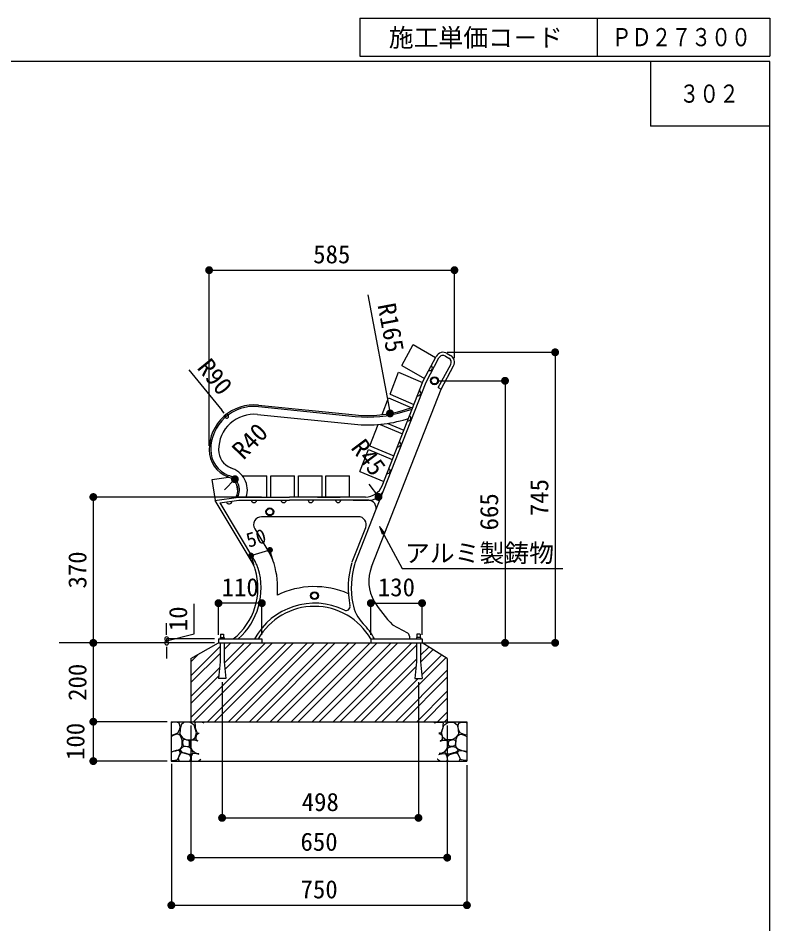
# Model space of a CAD drawing. Units: millimetres at full size, sheet at 1:20; some dimension numbers follow another scale. Extents: x 119 to 5595, y 2013 to 5746.
# Drawn here: x 3689 to 5595, y 3448 to 5746 of the extents above; entities that cross this region are included whole.
import ezdxf
from ezdxf.enums import TextEntityAlignment as Align

# ---------------------------------------------------------------- set-up
doc = ezdxf.new("R2010")
doc.units = ezdxf.units.MM
doc.header["$LTSCALE"] = 20
for name, color, linetype, lineweight in [('0_2', 7, 'Continuous', 25), ('_0-0_', 7, 'Continuous', 25), ('ハッチ', 4, 'Continuous', 25), ('寸法', 3, 'Continuous', 25), ('本体', 7, 'Continuous', 25)]:
    doc.layers.add(name, color=color, linetype=linetype, lineweight=lineweight)
doc.styles.add('ＭＳ ゴシック', font='')
doc.styles.get('ＭＳ ゴシック').set_extended_font_data('MS Gothic')

# ---------------------------------------------------------------- blocks, each defined once
blk = doc.blocks.new('filled_dot')
at = {"color": 0, "linetype": 'Continuous', "lineweight": -2, "const_width": 1.25}
blk.add_lwpolyline([(-0.625, 0, 1), (0.625, 0, 1)], format="xyb", close=True, dxfattribs=at)

msp = doc.modelspace()

# ---------------------------------------------------------------- hatches: boundary and pattern name
at = {"layer": '寸法'}
msp.add_hatch(color=256, dxfattribs=at).paths.add_polyline_path([(4604.93, 4455.71), (4617.21, 4439.61), (4611.64, 4436.6)])

# ---------------------------------------------------------------- linework, layer by layer
at = {"layer": '0_2'}
for p, q in [((4172.85, 5106.43), (4794.95, 5106.43)), ((4172.85, 4660.79), (4172.85, 5106.43)), ((4794.95, 4883.01), (4794.95, 5106.43)), ((4776.32, 4898.07), (5050.38, 4898.07)), ((5050.38, 4898.07), (5050.38, 4160.82)), ((4754.35, 4825.82), (4923.28, 4825.82)), ((4923.28, 4825.82), (4923.28, 4160.82)), ((4211.59, 4548.72), (4238.26, 4576.07)), ((4577.64, 4563.82), (4602.3, 4531.07)), ((3879.2, 4530.82), (3879.2, 4160.82)), ((4238.03, 4530.82), (3879.2, 4530.82)), ((4279.24, 4382.09), (4327.11, 4396.5)), ((4334.65, 4371.48), (4327.11, 4396.5)), ((4286.77, 4357.07), (4279.24, 4382.09)), ((4306.67, 4261.63), (4196.67, 4261.63)), ((4196.67, 4180.82), (4196.67, 4261.63)), ((4306.67, 4180.82), (4306.67, 4261.63)), ((4582.83, 4261.63), (4712.83, 4261.63)), ((4582.83, 4180.82), (4582.83, 4261.63)), ((4712.83, 4180.82), (4712.83, 4261.63)), ((4186.67, 4160.82), (3879.2, 4160.82)), ((3879.2, 4160.82), (3879.2, 3960.82)), ((4131.67, 4160.82), (3879.2, 4160.82)), ((4858.19, 4160.82), (5050.38, 4160.82)), ((4858.19, 4160.82), (4923.28, 4160.82)), ((4205.75, 4060.82), (4205.75, 3716.77)), ((4703.75, 4060.82), (4703.75, 3716.77)), ((4066.67, 3960.82), (3879.2, 3960.82)), ((3879.2, 3960.82), (3879.2, 3860.82)), ((4066.67, 3960.82), (3879.2, 3960.82)), ((4126.67, 3950.82), (4126.67, 3615.9)), ((4776.67, 3950.82), (4776.67, 3615.9)), ((4066.67, 3860.82), (3879.2, 3860.82)), ((4077.09, 3853.53), (4077.09, 3495.19)), ((4826.67, 3850.82), (4826.67, 3495.19)), ((4205.75, 3716.77), (4703.75, 3716.77)), ((4126.67, 3615.9), (4776.67, 3615.9)), ((4077.09, 3495.19), (4826.67, 3495.19))]:
    msp.add_line(p, q, dxfattribs=at)
at = {"layer": '0_2', "color": 1}
for p, q in [((4121.44, 4853.81), (4204.74, 4751.58)), ((4211.05, 4743.82), (4204.74, 4751.58)), ((4134.58, 4184.01), (4134.58, 4260.1)), ((4065.22, 4190.82), (4065.22, 4210.82)), ((4065.22, 4180.82), (4065.22, 4190.82)), ((4065.22, 4165.82), (4134.58, 4184.01)), ((4186.67, 4170.82), (4065.22, 4170.82)), ((4065.22, 4170.82), (4065.22, 4160.82)), ((4186.67, 4160.82), (4065.22, 4160.82)), ((4065.22, 4150.82), (4065.22, 4140.82)), ((4065.22, 4140.82), (4065.22, 4120.82))]:
    msp.add_line(p, q, dxfattribs=at)
for centre, start, end in [((4217.37, 4736.07), 129.17267, 309.17267), ((4217.37, 4736.07), 309.17267, 129.17267), ((4065.22, 4170.82), 90, 270), ((4065.22, 4160.82), 90, 270), ((4065.22, 4170.82), 270, 90), ((4065.22, 4160.82), 270, 90)]:
    msp.add_arc(centre, 5, start, end, dxfattribs=at)
at = {"layer": '_0-0_'}
for p, q in [((4554.65, 5745.93), (5594.87, 5745.93)), ((4554.65, 5745.93), (4554.65, 5649.18)), ((5157.04, 5745.93), (5157.04, 5649.18)), ((5594.87, 5745.93), (5594.87, 5649.18)), ((4554.65, 5649.18), (5594.87, 5649.18)), ((5292.17, 5636.21), (5292.17, 5472.21)), ((5594.87, 5472.21), (5292.17, 5472.21))]:
    msp.add_line(p, q, dxfattribs=at)
at = {"layer": '_0-0_', "color": 6}
msp.add_lwpolyline([(5594.87, 5636.21), (118.61, 5636.21), (118.61, 2012.58), (5594.87, 2012.58)], close=True, dxfattribs=at)
at = {"layer": 'ハッチ'}
for p, q in [((4126.67, 3971.55), (4315.94, 4160.82)), ((4133.62, 3960.82), (4333.62, 4160.82)), ((4168.98, 3960.82), (4368.98, 4160.82)), ((4186.65, 3960.82), (4386.65, 4160.82)), ((4210.75, 4144.02), (4227.56, 4160.82)), ((4211.11, 4109.02), (4262.91, 4160.82)), ((4212.69, 4092.92), (4280.59, 4160.82)), ((4222.01, 3960.82), (4422.01, 4160.82)), ((4239.69, 3960.82), (4439.69, 4160.82)), ((4275.04, 3960.82), (4475.04, 4160.82)), ((4292.72, 3960.82), (4492.72, 4160.82)), ((4328.08, 3960.82), (4528.08, 4160.82)), ((4345.75, 3960.82), (4545.75, 4160.82)), ((4381.11, 3960.82), (4581.11, 4160.82)), ((4398.79, 3960.82), (4598.79, 4160.82)), ((4434.14, 3960.82), (4634.14, 4160.82)), ((4451.82, 3960.82), (4651.82, 4160.82)), ((4487.18, 3960.82), (4687.18, 4160.82)), ((4126.67, 4077.61), (4200.75, 4151.69)), ((4504.85, 3960.82), (4698.75, 4154.72)), ((4708.75, 4129.36), (4729.66, 4150.27)), ((4708.84, 4111.78), (4740.53, 4143.47)), ((4126.67, 4059.94), (4200.75, 4134.02)), ((4126.67, 4112.97), (4144.99, 4131.29)), ((4540.21, 3960.82), (4698.75, 4119.36)), ((4610.92, 3960.82), (4773.13, 4123.04)), ((4711.99, 4079.57), (4762.27, 4129.85)), ((4126.67, 4024.58), (4199.23, 4097.14)), ((4557.89, 3960.82), (4697.55, 4100.49)), ((4646.27, 3960.82), (4776.67, 4091.22)), ((4126.67, 4006.9), (4197.31, 4077.54)), ((4593.24, 3960.82), (4703.24, 4070.82)), ((4663.95, 3960.82), (4776.67, 4073.54)), ((4699.31, 3960.82), (4776.67, 4038.19)), ((4716.98, 3960.82), (4776.67, 4020.51)), ((4752.34, 3960.82), (4776.67, 3985.15)), ((4770.02, 3960.82), (4776.67, 3967.47)), ((4144.24, 3911.29), (4141.98, 3912.52)), ((4759.11, 3911.29), (4761.36, 3912.52))]:
    msp.add_line(p, q, dxfattribs=at)
for points in [[(4097.87, 3940.61), (4099.27, 3946.78), (4098.71, 3951.84), (4097.31, 3957.45), (4093.09, 3959.14), (4086.35, 3959.98), (4080.73, 3959.7), (4077.09, 3958.29)], [(4159.63, 3957), (4158.84, 3957.61), (4152.53, 3959.88), (4145.47, 3959.88), (4139.16, 3959.88), (4136.64, 3957.36), (4137.4, 3952.07), (4137.9, 3945.01), (4141.18, 3935.94), (4142.95, 3932.91), (4147.95, 3931.77)], [(4743.72, 3957), (4744.51, 3957.61), (4750.81, 3959.88), (4757.88, 3959.88), (4764.18, 3959.88), (4766.7, 3957.36), (4765.95, 3952.07), (4765.44, 3945.01), (4762.16, 3935.94), (4760.4, 3932.91), (4755.39, 3931.77)], [(4805.47, 3940.61), (4804.07, 3946.78), (4804.63, 3951.84), (4806.04, 3957.45), (4810.25, 3959.14), (4817, 3959.98), (4822.62, 3959.7), (4826.25, 3958.29)], [(4077.09, 3927.16), (4078.48, 3926.85), (4086.35, 3928.81), (4093.93, 3932.46), (4097.87, 3940.61)], [(4147.79, 3931.22), (4146.73, 3931.15), (4144.71, 3930.39), (4140.68, 3927.87), (4139.16, 3921.57), (4139.41, 3916.52), (4142.44, 3913), (4144.29, 3911.96)], [(4755.55, 3931.22), (4756.61, 3931.15), (4758.63, 3930.39), (4762.67, 3927.87), (4764.18, 3921.57), (4763.93, 3916.52), (4760.9, 3913), (4759.06, 3911.96)], [(4826.25, 3927.16), (4824.86, 3926.85), (4817, 3928.81), (4809.41, 3932.46), (4805.47, 3940.61)], [(4103.77, 3916.74), (4100.68, 3924.6), (4095.9, 3928.25), (4091.12, 3928.81), (4083.54, 3926.85), (4077.09, 3923.56)], [(4077.09, 3885.16), (4088.38, 3887.16), (4099.27, 3890.9), (4103.77, 3895.96), (4104.87, 3903.4), (4104.33, 3913.93), (4103.77, 3916.74)], [(4141.98, 3912.52), (4136.93, 3913.93), (4132.99, 3914.21), (4129.34, 3913.93), (4124, 3910.28), (4124, 3900.17), (4129.34, 3889.78), (4136.38, 3882.89), (4142.59, 3880.21), (4147.07, 3880.39)], [(4761.36, 3912.52), (4766.42, 3913.93), (4770.35, 3914.21), (4774, 3913.93), (4779.34, 3910.28), (4779.34, 3900.17), (4774, 3889.78), (4766.96, 3882.89), (4760.75, 3880.21), (4756.28, 3880.39)], [(4826.25, 3885.16), (4814.96, 3887.16), (4804.07, 3890.9), (4799.57, 3895.96), (4798.48, 3903.4), (4799.01, 3913.93), (4799.57, 3916.74)], [(4799.57, 3916.74), (4802.66, 3924.6), (4807.44, 3928.25), (4812.22, 3928.81), (4819.81, 3926.85), (4826.25, 3923.56)], [(4092.73, 3865.11), (4095.66, 3871.62), (4098.1, 3876.66), (4099.56, 3880.24), (4099.56, 3884.15), (4097.61, 3886.75), (4094.68, 3887.89), (4089.47, 3887.4), (4083.45, 3885.94), (4079.05, 3884.31), (4077.09, 3882.7)], [(4810.62, 3865.11), (4807.69, 3871.62), (4805.24, 3876.66), (4803.78, 3880.24), (4803.78, 3884.15), (4805.73, 3886.75), (4808.66, 3887.89), (4813.87, 3887.4), (4819.9, 3885.94), (4824.29, 3884.31), (4826.25, 3882.7)], [(4077.09, 3863.53), (4080.52, 3862.67), (4086.22, 3863.16), (4090.77, 3864.14), (4092.73, 3865.11)], [(4123.87, 3860.82), (4124.96, 3862.02), (4126.1, 3867.88), (4125.29, 3874.22), (4120.56, 3877.96), (4111.61, 3880.4), (4106.56, 3882.03), (4103.15, 3882.03), (4100.7, 3879.92), (4097.29, 3873.08), (4094.68, 3868.04), (4095.66, 3862.02), (4097.05, 3860.82)], [(4147.75, 3877.9), (4145.11, 3878.87), (4136.72, 3880.54), (4131.01, 3879.2), (4127.65, 3872.83), (4126.98, 3866.79), (4127.32, 3861.59), (4128.15, 3860.82)], [(4144.92, 3860.82), (4145.11, 3860.92), (4148.47, 3862.93), (4151.66, 3865.45), (4151.97, 3866.16)], [(4758.42, 3860.82), (4758.23, 3860.92), (4754.88, 3862.93), (4751.69, 3865.45), (4751.37, 3866.16)], [(4755.6, 3877.9), (4758.23, 3878.87), (4766.63, 3880.54), (4772.33, 3879.2), (4775.69, 3872.83), (4776.36, 3866.79), (4776.03, 3861.59), (4775.19, 3860.82)], [(4779.48, 3860.82), (4778.38, 3862.02), (4777.24, 3867.88), (4778.06, 3874.22), (4782.78, 3877.96), (4791.73, 3880.4), (4796.78, 3882.03), (4800.2, 3882.03), (4802.64, 3879.92), (4806.06, 3873.08), (4808.66, 3868.04), (4807.69, 3862.02), (4806.3, 3860.82)], [(4826.25, 3863.53), (4822.83, 3862.67), (4817.13, 3863.16), (4812.57, 3864.14), (4810.62, 3865.11)]]:
    msp.add_lwpolyline(points, dxfattribs=at)
for points in [[(4117.03, 3959.85), (4108.85, 3958.41), (4101.63, 3952.64), (4099.22, 3942.06), (4098.26, 3929.07), (4105.48, 3919.94), (4115.1, 3915.13), (4130.5, 3914.65), (4137.72, 3920.9), (4141.09, 3932.44), (4135.31, 3951.68), (4125.21, 3958.41)], [(4786.32, 3959.85), (4794.5, 3958.41), (4801.72, 3952.64), (4804.12, 3942.06), (4805.09, 3929.07), (4797.87, 3919.94), (4788.24, 3915.13), (4772.84, 3914.65), (4765.62, 3920.9), (4762.25, 3932.44), (4768.03, 3951.68), (4778.14, 3958.41)], [(4123.29, 3902.72), (4123.29, 3906.78), (4122.95, 3910.83), (4120.76, 3913.37), (4114.16, 3914.89), (4110.44, 3915.73), (4108.25, 3915.22), (4106.05, 3913.54), (4105.71, 3908.47), (4106.22, 3902.05), (4108.04, 3898.99), (4111.73, 3898.37), (4116.81, 3898.06), (4121.27, 3898.99), (4123.46, 3900.86)], [(4780.05, 3902.72), (4780.05, 3906.78), (4780.39, 3910.83), (4782.59, 3913.37), (4789.18, 3914.89), (4792.9, 3915.73), (4795.1, 3915.22), (4797.29, 3913.54), (4797.63, 3908.47), (4797.13, 3902.05), (4795.3, 3898.99), (4791.61, 3898.37), (4786.53, 3898.06), (4782.07, 3898.99), (4779.88, 3900.86)], [(4132.02, 3881.55), (4131.85, 3885.41), (4130.17, 3888.09), (4126.81, 3892.62), (4121.27, 3896.06), (4114.04, 3897.91), (4109.12, 3897.29), (4105.73, 3896.06), (4103.12, 3893.76), (4099.58, 3890.68), (4099.89, 3887.45), (4103.12, 3884.23), (4107.89, 3882.23), (4111.12, 3881.46), (4121.44, 3878.36), (4128.49, 3878.87)], [(4771.33, 3881.55), (4771.49, 3885.41), (4773.17, 3888.09), (4776.53, 3892.62), (4782.07, 3896.06), (4789.3, 3897.91), (4794.23, 3897.29), (4797.61, 3896.06), (4800.23, 3893.76), (4803.76, 3890.68), (4803.46, 3887.45), (4800.23, 3884.23), (4795.46, 3882.23), (4792.23, 3881.46), (4781.9, 3878.36), (4774.85, 3878.87)]]:
    msp.add_lwpolyline(points, close=True, dxfattribs=at)
at = {"layer": '寸法'}
msp.add_line((4574.98, 5043.65), (4631.65, 4742.94), dxfattribs=at)
msp.add_lwpolyline([(4604.93, 4455.71), (4662.14, 4349.6), (5070.16, 4349.6)], dxfattribs=at)
at = {"layer": '寸法', "lineweight": 13}
msp.add_lwpolyline([(4604.93, 4455.71), (4617.21, 4439.61), (4611.64, 4436.6)], close=True, dxfattribs=at)
at = {"layer": '本体'}
for p, q in [((4661.95, 4864.75), (4690.56, 4917.52)), ((4690.56, 4917.52), (4747.15, 4884.63)), ((4776.44, 4895.32), (4785.07, 4890.26)), ((4715.61, 4825.65), (4748.68, 4887.5)), ((4722.89, 4822.29), (4755.74, 4883.73)), ((4772.39, 4888.42), (4781.02, 4883.36)), ((4661.95, 4864.75), (4718.84, 4831.68)), ((4754.04, 4808.44), (4785.53, 4867.35)), ((4761.1, 4804.67), (4792.59, 4863.58)), ((4631.61, 4791.52), (4653.37, 4847.46)), ((4653.37, 4847.46), (4714.09, 4821.75)), ((4584.49, 4353.69), (4761.1, 4804.67)), ((4611.35, 4559.41), (4715.61, 4825.65)), ((4615.82, 4548.87), (4722.89, 4822.29)), ((4754.04, 4808.44), (4761.1, 4804.67)), ((4611.51, 4739.83), (4627.98, 4782.2)), ((4627.98, 4782.2), (4688.55, 4756.54)), ((4631.61, 4791.52), (4692.2, 4765.86)), ((4297.99, 4760.23), (4543.6, 4735.24)), ((4298.39, 4764.21), (4544.01, 4739.22)), ((4666.2, 4751.56), (4689.44, 4758.82)), ((4295.96, 4740.33), (4541.58, 4715.34)), ((4667.4, 4747.74), (4687.57, 4754.04)), ((4580.83, 4660.99), (4601.74, 4714.73)), ((4606.73, 4715.18), (4663.02, 4691.34)), ((4626.45, 4717.68), (4666.66, 4700.65)), ((4673.36, 4728.65), (4678.22, 4730.17)), ((4196.85, 4650.82), (4196.85, 4650.79)), ((4555.45, 4595.72), (4577.21, 4651.66)), ((4577.21, 4651.66), (4637.48, 4626.13)), ((4580.83, 4660.99), (4641.13, 4635.45)), ((4180.68, 4574.92), (4222.27, 4581.21)), ((4188.71, 4521.85), (4180.68, 4574.92)), ((4259.27, 4584.49), (4319.27, 4584.49)), ((4259.27, 4582.09), (4259.27, 4584.49)), ((4319.27, 4530.82), (4319.27, 4584.49)), ((4329.27, 4584.49), (4389.27, 4584.49)), ((4329.27, 4530.82), (4329.27, 4584.49)), ((4389.27, 4530.82), (4389.27, 4584.49)), ((4399.27, 4584.49), (4459.27, 4584.49)), ((4399.27, 4530.82), (4399.27, 4584.49)), ((4459.27, 4530.82), (4459.27, 4584.49)), ((4469.27, 4530.82), (4469.27, 4584.49)), ((4469.27, 4584.49), (4529.27, 4584.49)), ((4529.27, 4530.82), (4529.27, 4584.49)), ((4555.45, 4595.72), (4615.59, 4570.24)), ((4245.7, 4546.27), (4243.45, 4561.16)), ((4187.44, 4522.03), (4247.31, 4530.77)), ((4187.44, 4522.03), (4247.31, 4530.77)), ((4248.03, 4530.82), (4376.67, 4530.82)), ((4305.67, 4530.82), (4248.03, 4530.82)), ((4312.67, 4530.82), (4372.67, 4530.82)), ((4569.45, 4530.82), (4376.67, 4530.82)), ((4440.67, 4530.82), (4380.67, 4530.82)), ((4447.67, 4530.82), (4505.31, 4530.82)), ((4594.93, 4495.53), (4615.82, 4548.87)), ((4187.44, 4522.03), (4283.7, 4360.97)), ((4200.46, 4515.84), (4247.89, 4522.77)), ((4200.46, 4515.84), (4290.57, 4365.08)), ((4248.62, 4522.82), (4376.67, 4522.82)), ((4577.64, 4522.82), (4376.67, 4522.82)), ((4538.39, 4522.82), (4576.3, 4522.82)), ((4543.25, 4363.57), (4594.93, 4495.53)), ((4551.26, 4480.82), (4305.58, 4480.82)), ((4288.41, 4450.56), (4326.62, 4386.63)), ((4535.8, 4366.49), (4569.89, 4453.53)), ((4638.26, 4206.88), (4675.62, 4186.56)), ((4201.75, 4182.82), (4201.75, 4174.82)), ((4201.75, 4182.82), (4209.75, 4182.82)), ((4209.75, 4182.82), (4209.75, 4174.82)), ((4707.75, 4182.82), (4699.75, 4182.82)), ((4699.75, 4182.82), (4699.75, 4174.82)), ((4707.75, 4182.82), (4707.75, 4174.82)), ((4141.67, 4160.82), (3792.87, 4160.82)), ((4126.67, 4120.82), (4196.67, 4160.82)), ((4196.67, 4170.82), (4306.67, 4170.82)), ((4196.67, 4170.82), (4196.67, 4160.82)), ((4196.67, 4160.82), (4611.67, 4160.82)), ((4200.75, 4174.82), (4210.75, 4174.82)), ((4200.75, 4174.82), (4200.75, 4170.82)), ((4200.75, 4160.82), (4200.75, 4112.71)), ((4210.75, 4174.82), (4210.75, 4170.82)), ((4210.75, 4160.82), (4210.75, 4112.71)), ((4306.67, 4170.82), (4306.67, 4160.82)), ((4582.83, 4170.82), (4712.83, 4170.82)), ((4582.83, 4170.82), (4582.83, 4160.82)), ((4611.67, 4160.82), (4992.97, 4160.82)), ((4680.84, 4177.77), (4680.84, 4170.82)), ((4708.75, 4174.82), (4698.75, 4174.82)), ((4698.75, 4174.82), (4698.75, 4170.82)), ((4698.75, 4160.82), (4698.75, 4112.71)), ((4708.75, 4174.82), (4708.75, 4170.82)), ((4708.75, 4160.82), (4708.75, 4112.71)), ((4712.83, 4170.82), (4712.83, 4160.82)), ((4776.67, 4120.82), (4712.83, 4160.82)), ((4126.67, 4120.82), (4126.67, 3960.82)), ((4776.67, 4120.82), (4776.67, 3960.82)), ((4200.75, 4112.71), (4196.65, 4070.82)), ((4210.75, 4112.71), (4214.85, 4070.82)), ((4698.75, 4112.71), (4694.65, 4070.82)), ((4708.75, 4112.71), (4712.85, 4070.82)), ((4214.85, 4070.82), (4196.65, 4070.82)), ((4694.65, 4070.82), (4712.85, 4070.82)), ((4076.67, 3960.82), (4826.67, 3960.82)), ((4076.67, 3960.82), (4076.67, 3860.82)), ((4826.67, 3960.82), (4826.67, 3860.82)), ((4076.67, 3860.82), (4826.67, 3860.82))]:
    msp.add_line(p, q, dxfattribs=at)
for centre, radius in [((4744.35, 4825.82), 10), ((4744.35, 4825.82), 8), ((4326.75, 4493.38), 10), ((4326.75, 4493.38), 8), ((4440.06, 4280.51), 10), ((4440.06, 4280.51), 8)]:
    msp.add_circle(centre, radius, dxfattribs=at)
for centre, radius, start, end in [((4766.32, 4878.07), 20, 59.59889, 151.87177), ((4766.32, 4878.07), 12, 59.59889, 151.87177), ((4774.95, 4873.01), 12, 331.87177, 59.59889), ((4774.95, 4873.01), 20, 331.87177, 59.59889), ((4732.07, 4858.65), 7, 250.45148, 54.02506), ((4702.43, 4794.67), 7, 256.67091, 60.24449), ((4286.85, 4650.79), 114, 84.19004, 180), ((4286.85, 4650.79), 110, 84.19004, 180), ((4286.85, 4650.79), 90, 84.19004, 180), ((4574.98, 5043.65), 310, 264.19004, 287.34362), ((4574.98, 5043.65), 306, 264.19004, 287.34362), ((4677.51, 4731.04), 7, 256.67091, 60.24449), ((4574.98, 5043.65), 330, 264.19004, 287.34362), ((4651.69, 4665.1), 7, 256.67091, 60.24449), ((4246.85, 4650.82), 74, 180, 248.70094), ((4246.85, 4650.82), 70, 180, 248.70094), ((4246.85, 4650.82), 50, 180, 247.38014), ((4211.59, 4548.72), 58.2, 342.08374, 74.01093), ((4625.16, 4597.37), 7, 256.67091, 60.24449), ((4211.59, 4548.72), 34.2, 326.2032, 75.81198), ((4211.59, 4548.72), 38.2, 331.41826, 75.81198), ((4569.45, 4575.82), 45, 270, 338.61401), ((4505.31, 4525.82), 5, 81.69432, 90), ((4577.64, 4563.82), 41, 270, 338.61401), ((4223.73, 4520.21), 7, 196.88021, 0.45379), ((4286.83, 4523.82), 7, 188.21321, 351.78679), ((4362.1, 4523.82), 7, 188.21321, 351.78679), ((4430.62, 4523.82), 7, 188.21321, 351.78679), ((4500.06, 4523.82), 7, 188.21321, 351.78679), ((4504.73, 4517.82), 5, 81.69432, 90), ((4576.3, 4502.82), 20, 338.61401, 90), ((4305.58, 4460.82), 20, 90, 210.86686), ((4551.26, 4460.82), 20, 338.61401, 90), ((4232.2, 4330.19), 110, 16.75748, 30.86686), ((4131.9, 4299.99), 164.75, 308.3698, 16.75748), ((4131.9, 4299.99), 172.75, 311.60732, 16.75748), ((4232.2, 4330.19), 60, 16.75748, 30.86686), ((4232.2, 4330.19), 68, 16.75748, 30.86686), ((4131.9, 4299.99), 214.75, 355.12562, 16.75748), ((4748.23, 4299.99), 222.75, 163.24252, 191.65882), ((4748.23, 4299.99), 214.75, 163.24252, 190.51459), ((4677.6, 4317.22), 100, 158.61401, 210.67377), ((4440.06, 4088.94), 214.58, 66.4075, 116.03741), ((4440.06, 4088.94), 172.58, 63.93743, 151.67632), ((4440.06, 4088.94), 164.58, 29.8357, 150.1643), ((4520.28, 4252.95), 10, 243.93743, 11.65882), ((4635.41, 4279.05), 100, 190.51459, 224.22217), ((4839.87, 4413.47), 288.66, 210.67377, 225.69891), ((4440.06, 4088.94), 172.58, 28.32368, 44.22217), ((4670.84, 4177.77), 10, 0, 61.45719)]:
    msp.add_arc(centre, radius, start, end, dxfattribs=at)

# ---------------------------------------------------------------- block references
at = {"layer": '0_2', "xscale": 8, "yscale": 8}
for p in [(4172.85, 5106.43), (4196.67, 4261.63), (4582.83, 4261.63), (4205.75, 3716.77), (4126.67, 3615.9), (4077.09, 3495.19)]:
    msp.add_blockref('filled_dot', p, dxfattribs=at)
at = {"layer": '0_2'}
for p, xscale, yscale, rotation in [((4794.95, 5106.43), 8, 8, 180), ((5050.38, 4898.07), 8, 8, 270), ((4923.28, 4825.82), 8, 8, 270), ((4238.26, 4576.07), 8, 8, 225.7), ((3879.2, 4530.82), 8, 8, 270), ((4602.3, 4531.07), 8, 8, 127), ((4279.24, 4382.09), 6, 6, 16.8), ((4327.11, 4396.5), 6, 6, 196.8), ((4306.67, 4261.63), 8, 8, 180), ((4712.83, 4261.63), 8, 8, 180), ((3879.2, 4160.82), 8, 8, 90), ((3879.2, 4160.82), 8, 8, 270), ((4923.28, 4160.82), 8, 8, 90), ((5050.38, 4160.82), 8, 8, 90), ((3879.2, 3960.82), 8, 8, 90), ((3879.2, 3960.82), 8, 8, 270), ((3879.2, 3860.82), 8, 8, 90), ((4703.75, 3716.77), 8, 8, 180), ((4776.67, 3615.9), 8, 8, 180), ((4826.67, 3495.19), 8, 8, 180)]:
    msp.add_blockref('filled_dot', p, dxfattribs=dict(at, xscale=xscale, yscale=yscale, rotation=rotation))
at = {"layer": '寸法', "xscale": 8, "yscale": 8, "rotation": 100.7}
msp.add_blockref('filled_dot', (4631.65, 4742.94), dxfattribs=at)

# ---------------------------------------------------------------- texts
at = {"layer": '0_2', "style": 'ＭＳ ゴシック'}
for s, p in [('585', (4483.9, 5109.93)), ('110', (4251.67, 4265.13)), ('130', (4647.83, 4265.13)), ('498', (4454.75, 3720.27)), ('650', (4451.67, 3619.4)), ('750', (4451.88, 3498.69))]:
    msp.add_text(s, height=46.19, dxfattribs=at).set_placement(p, align=Align.BOTTOM_CENTER)
at = {"layer": '0_2', "color": 3, "style": 'ＭＳ ゴシック'}
for s, rotation, p in [('R90', 309.173, (4129.64, 4849.29)), ('10', 90, (4131.08, 4190.55))]:
    msp.add_text(s, height=46.19, rotation=rotation, dxfattribs=at).set_placement(p, align=Align.BOTTOM_LEFT)
at = {"layer": '0_2', "style": 'ＭＳ ゴシック'}
for s, height, rotation, p in [('R40', 46.19, 45.721, (4302.73, 4647.2)), ('R45', 46.19, 306.984, (4547.77, 4609.3)), ('745', 46.19, 90, (5046.87, 4529.45)), ('665', 46.19, 90, (4919.77, 4493.32)), ('50', 36.95, 16.757, (4300.35, 4398.68)), ('370', 46.19, 90, (3875.7, 4345.82)), ('200', 46.19, 90, (3875.7, 4060.82)), ('100', 46.19, 90, (3870.7, 3910.82))]:
    msp.add_text(s, height=height, rotation=rotation, dxfattribs=at).set_placement(p, align=Align.BOTTOM_CENTER)
at = {"layer": '_0-0_', "style": 'ＭＳ ゴシック'}
msp.add_text('施工単価コ－ド', height=46.19, dxfattribs=at).set_placement((4848.94, 5696.55), align=Align.MIDDLE_CENTER)
at = {"layer": '_0-0_', "style": 'ＭＳ ゴシック', "width": 0.8}
for s, p in [('ＰＤ２７３００', (5370.43, 5697.69)), ('３０２', (5441.15, 5554.34))]:
    msp.add_text(s, height=46.19, dxfattribs=at).set_placement(p, align=Align.MIDDLE_CENTER)
at = {"layer": '寸法', "style": 'ＭＳ ゴシック'}
msp.add_text('R165', height=46.19, rotation=280.672, dxfattribs=at).set_placement((4597.75, 4953.84), align=Align.BOTTOM_CENTER)
msp.add_text('アルミ製鋳物', height=46.19, dxfattribs=at).set_placement((4669.49, 4351.74), align=Align.BOTTOM_LEFT)

doc.saveas('drawing.dxf')
